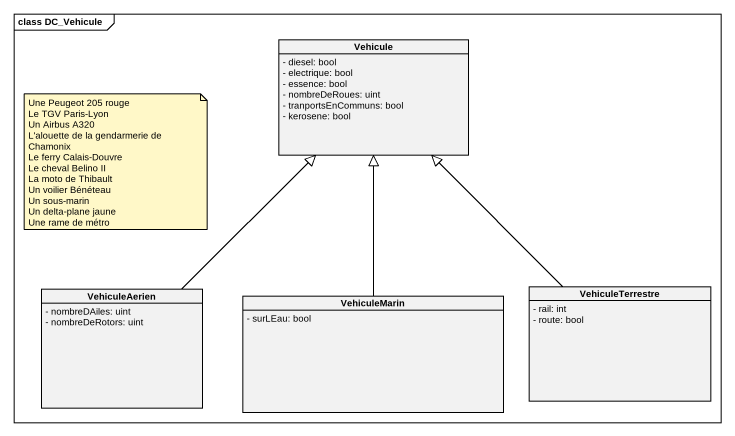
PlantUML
@startuml
mainframe class DC_Vehicule
hide circle
hide empty members
skinparam classAttributeIconSize 0
class Vehicule {
  - diesel: bool
  - electrique: bool
  - essence: bool
  - nombreDeRoues: uint
  - tranportsEnCommuns: bool
  - kerosene: bool
}
class VehiculeAerien {
  - nombreDAiles: uint
  - nombreDeRotors: uint
}
class VehiculeTerrestre {
  - rail: int
  - route: bool
}
class VehiculeMarin {
  - surLEau: bool
}
VehiculeAerien -up-|> Vehicule
VehiculeTerrestre -up-|> Vehicule
VehiculeMarin -up-|> Vehicule
note as N1
  Une Peugeot 205 rouge
  Le TGV Paris-Lyon
  Un Airbus A320
  L'alouette de la gendarmerie de Chamonix
  Le ferry Calais-Douvre
  Le cheval Belino II
  La moto de Thibault
  Un voilier Bénéteau
  Un sous-marin
  Un delta-plane jaune
  Une rame de métro
end note
@enduml
